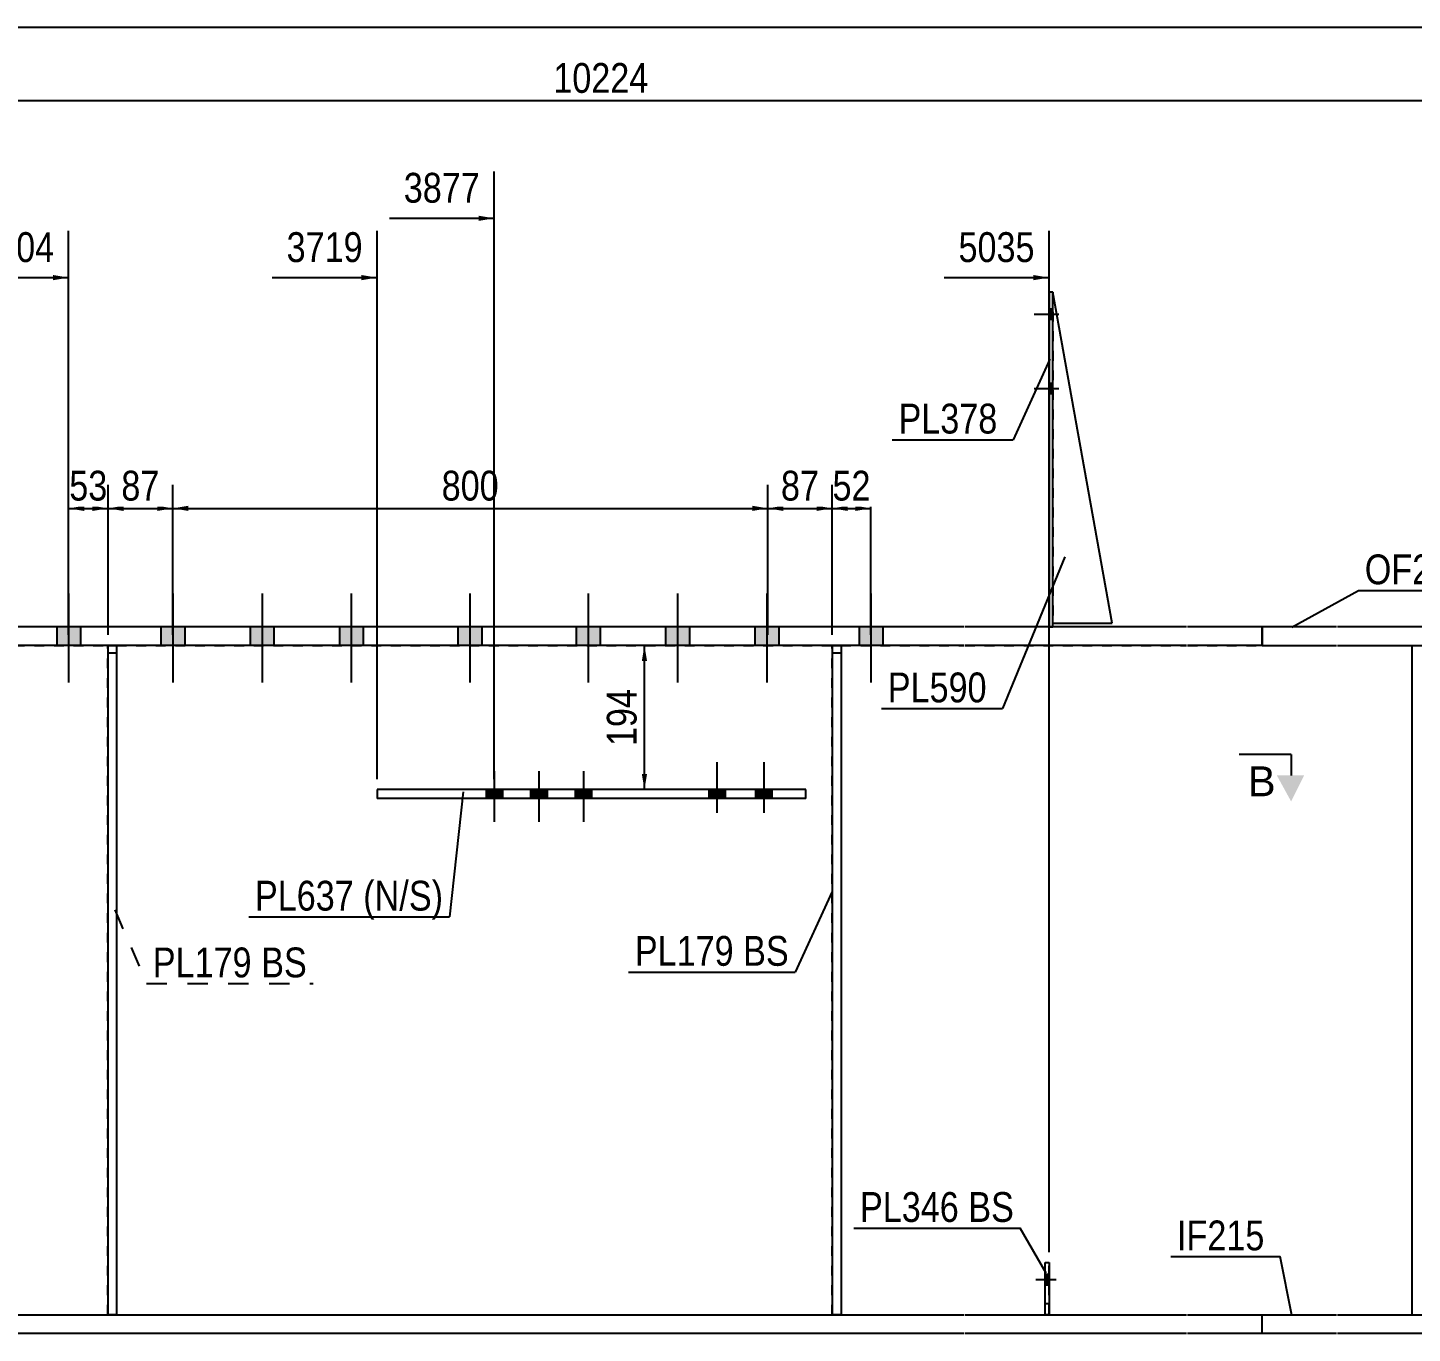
# Model space of a CAD drawing. Header units: millimetres. Extents: x -247 to 166, y -171 to 116.
# Drawn here: x -103.6 to 29.4, y -8.9 to 116.5 of the extents above; entities that cross this region are included whole.
import ezdxf

# ---------------------------------------------------------------- set-up
doc = ezdxf.new("R2010")
doc.units = ezdxf.units.MM
doc.linetypes.add('DXK_LINE_DOT1', pattern=[1.8814, 0.9407, -0.9407])
doc.linetypes.add('DXK_LINE_DOT2', pattern=[3.9198, 1.9599, -1.9599])
doc.styles.add('Arial', font='ARIAL.TTF', dxfattribs={"height": 0.2})
doc.styles.add('Arial Narrow', font='ARIALN.TTF', dxfattribs={"height": 0.2})

# ---------------------------------------------------------------- blocks, each defined once
blk = doc.blocks.new('Unknown-629050129-1210')
at = {"color": 5, "linetype": 'Continuous'}
blk.add_line((165.78, 116.47), (-244.22, 116.47), dxfattribs=at)
blk = doc.blocks.new('Part-629050129-2099 - 1634')
at = {"color": 2, "linetype": 'Continuous'}
for p, q in [((-213.93, -8.93), (-213.93, -7.14)), ((-213.93, -7.14), (-196.07, -7.14)), ((-195.97, -7.14), (-178.86, -7.14)), ((-178.76, -7.14), (-108.7, -7.14)), ((-108.6, -7.14), (-13.7, -7.14)), ((-13.6, -7.14), (7.68, -7.14)), ((7.78, -7.14), (14.93, -7.14)), ((14.93, -8.93), (14.93, -7.14)), ((-213.93, -8.93), (-196.07, -8.93)), ((-195.97, -8.93), (-178.86, -8.93)), ((-178.76, -8.93), (-108.7, -8.93)), ((-108.6, -8.93), (-13.7, -8.93)), ((-13.6, -8.93), (7.68, -8.93)), ((7.78, -8.93), (14.93, -8.93))]:
    blk.add_line(p, q, dxfattribs=at)
blk = doc.blocks.new('Part-629050129-1848 - 1634')
at = {"color": 7, "linetype": 'DXK_LINE_DOT1'}
for p, q in [((-95.92, -7.14), (-95.92, 57.14)), ((-95.06, 57.14), (-95.06, -7.14))]:
    blk.add_line(p, q, dxfattribs=at)
blk = doc.blocks.new('Part-629050129-1925 - 1634')
at = {"color": 7, "linetype": 'DXK_LINE_DOT1'}
for p, q in [((-5.89, -7.14), (-5.89, -2.14)), ((-5.89, -2.14), (-5.53, -2.14)), ((-5.53, -7.14), (-5.53, -2.14)), ((-5.89, -6.07), (-5.53, -6.07)), ((-5.53, -7.14), (-5.89, -7.14))]:
    blk.add_line(p, q, dxfattribs=at)
blk = doc.blocks.new('Part-629050129-1821 - 1634')
at = {"color": 2, "linetype": 'Continuous'}
for p, q in [((-95.92, 57.14), (-95.92, -7.14)), ((-95.06, 57.14), (-95.06, -7.14))]:
    blk.add_line(p, q, dxfattribs=at)
at = {"color": 7, "linetype": 'DXK_LINE_DOT1'}
for p, q in [((-95.92, 57.14), (-95.06, 57.14)), ((-95.92, 56.43), (-95.06, 56.43)), ((-95.06, -7.14), (-95.92, -7.14))]:
    blk.add_line(p, q, dxfattribs=at)
blk = doc.blocks.new('Part-629050129-1826 - 1634')
at = {"color": 2, "linetype": 'Continuous'}
for p, q in [((-26.35, 57.14), (-26.35, -7.14)), ((-25.49, 57.14), (-25.49, -7.14))]:
    blk.add_line(p, q, dxfattribs=at)
at = {"color": 7, "linetype": 'DXK_LINE_DOT1'}
for p, q in [((-26.35, 57.14), (-25.49, 57.14)), ((-26.35, 56.43), (-25.49, 56.43)), ((-25.49, -7.14), (-26.35, -7.14))]:
    blk.add_line(p, q, dxfattribs=at)
blk = doc.blocks.new('Part-629050129-1853 - 1634')
at = {"color": 7, "linetype": 'DXK_LINE_DOT1'}
for p, q in [((-26.35, -7.14), (-26.35, 57.14)), ((-25.49, 57.14), (-25.49, -7.14))]:
    blk.add_line(p, q, dxfattribs=at)
blk = doc.blocks.new('Bolt-629050129-1854 - 1634')
at = {"linetype": 'Continuous'}
for points in [[(-98.53, 58.93), (-100.82, 58.93), (-100.82, 57.14), (-98.53, 57.14)], [(-98.53, 58.93), (-100.82, 58.93), (-100.82, 57.14), (-98.53, 57.14)], [(-88.53, 58.93), (-90.82, 58.93), (-90.82, 57.14), (-88.53, 57.14)], [(-88.53, 58.93), (-90.82, 58.93), (-90.82, 57.14), (-88.53, 57.14)], [(-79.96, 58.93), (-82.25, 58.93), (-82.25, 57.14), (-79.96, 57.14)], [(-79.96, 58.93), (-82.25, 58.93), (-82.25, 57.14), (-79.96, 57.14)], [(-71.39, 58.93), (-73.67, 58.93), (-73.67, 57.14), (-71.39, 57.14)], [(-71.39, 58.93), (-73.67, 58.93), (-73.67, 57.14), (-71.39, 57.14)], [(-60.01, 58.93), (-62.3, 58.93), (-62.3, 57.14), (-60.01, 57.14)], [(-60.01, 58.93), (-62.3, 58.93), (-62.3, 57.14), (-60.01, 57.14)], [(-48.63, 58.93), (-50.92, 58.93), (-50.92, 57.14), (-48.63, 57.14)], [(-48.63, 58.93), (-50.92, 58.93), (-50.92, 57.14), (-48.63, 57.14)], [(-40.06, 58.93), (-42.35, 58.93), (-42.35, 57.14), (-40.06, 57.14)], [(-40.06, 58.93), (-42.35, 58.93), (-42.35, 57.14), (-40.06, 57.14)], [(-31.49, 58.93), (-33.77, 58.93), (-33.77, 57.14), (-31.49, 57.14)], [(-31.49, 58.93), (-33.77, 58.93), (-33.77, 57.14), (-31.49, 57.14)], [(-21.49, 58.93), (-23.77, 58.93), (-23.77, 57.14), (-21.49, 57.14)], [(-21.49, 58.93), (-23.77, 58.93), (-23.77, 57.14), (-21.49, 57.14)]]:
    blk.add_hatch(color=3, dxfattribs=at).paths.add_polyline_path(points)
at = {"color": 3, "linetype": 'Continuous'}
for p, q in [((-99.67, 62.12), (-99.67, 53.57)), ((-99.67, 62.12), (-99.67, 53.57)), ((-89.67, 62.12), (-89.67, 53.57)), ((-89.67, 62.12), (-89.67, 53.57)), ((-81.1, 62.12), (-81.1, 53.57)), ((-81.1, 62.12), (-81.1, 53.57)), ((-72.53, 62.12), (-72.53, 53.57)), ((-72.53, 62.12), (-72.53, 53.57)), ((-61.16, 62.12), (-61.16, 53.57)), ((-61.16, 62.12), (-61.16, 53.57)), ((-49.77, 62.12), (-49.77, 53.57)), ((-49.77, 62.12), (-49.77, 53.57)), ((-41.2, 62.12), (-41.2, 53.57)), ((-41.2, 62.12), (-41.2, 53.57)), ((-32.63, 62.12), (-32.63, 53.57)), ((-32.63, 62.12), (-32.63, 53.57)), ((-22.63, 62.12), (-22.63, 53.57)), ((-22.63, 62.12), (-22.63, 53.57)), ((-100.82, 58.93), (-100.82, 57.14)), ((-100.82, 58.93), (-100.82, 57.14)), ((-98.53, 58.93), (-98.53, 57.14)), ((-98.53, 58.93), (-98.53, 57.14)), ((-90.82, 58.93), (-90.82, 57.14)), ((-90.82, 58.93), (-90.82, 57.14)), ((-88.53, 58.93), (-88.53, 57.14)), ((-88.53, 58.93), (-88.53, 57.14)), ((-82.25, 58.93), (-82.25, 57.14)), ((-82.25, 58.93), (-82.25, 57.14)), ((-79.96, 58.93), (-79.96, 57.14)), ((-79.96, 58.93), (-79.96, 57.14)), ((-73.67, 58.93), (-73.67, 57.14)), ((-73.67, 58.93), (-73.67, 57.14)), ((-71.39, 58.93), (-71.39, 57.14)), ((-71.39, 58.93), (-71.39, 57.14)), ((-62.3, 58.93), (-62.3, 57.14)), ((-62.3, 58.93), (-62.3, 57.14)), ((-60.01, 58.93), (-60.01, 57.14)), ((-60.01, 58.93), (-60.01, 57.14)), ((-50.92, 58.93), (-50.92, 57.14)), ((-50.92, 58.93), (-50.92, 57.14)), ((-48.63, 58.93), (-48.63, 57.14)), ((-48.63, 58.93), (-48.63, 57.14)), ((-42.35, 58.93), (-42.35, 57.14)), ((-42.35, 58.93), (-42.35, 57.14)), ((-40.06, 58.93), (-40.06, 57.14)), ((-40.06, 58.93), (-40.06, 57.14)), ((-33.77, 58.93), (-33.77, 57.14)), ((-33.77, 58.93), (-33.77, 57.14)), ((-31.49, 58.93), (-31.49, 57.14)), ((-31.49, 58.93), (-31.49, 57.14)), ((-23.77, 58.93), (-23.77, 57.14)), ((-23.77, 58.93), (-23.77, 57.14)), ((-21.49, 58.93), (-21.49, 57.14)), ((-21.49, 58.93), (-21.49, 57.14))]:
    blk.add_line(p, q, dxfattribs=at)
blk = doc.blocks.new('Part-629050129-1903 - 1634')
at = {"color": 2, "linetype": 'Continuous'}
for p, q in [((0.54, 59.29), (-5.17, 91.07)), ((-5.17, 59.29), (0.54, 59.29))]:
    blk.add_line(p, q, dxfattribs=at)
at = {"color": 7, "linetype": 'DXK_LINE_DOT1'}
blk.add_line((-5.17, 91.07), (-5.17, 59.29), dxfattribs=at)
blk = doc.blocks.new('Bolt-629050129-2196 - 1634')
at = {"linetype": 'Continuous'}
for points in [[(-5.17, 88.43), (-5.17, 89.43), (-5.53, 89.43), (-5.53, 88.43)], [(-5.17, 88.43), (-5.17, 89.43), (-5.53, 89.43), (-5.53, 88.43)], [(-5.17, 81.29), (-5.17, 82.29), (-5.53, 82.29), (-5.53, 81.29)], [(-5.17, 81.29), (-5.17, 82.29), (-5.53, 82.29), (-5.53, 81.29)]]:
    blk.add_hatch(color=3, dxfattribs=at).paths.add_polyline_path(points)
at = {"color": 3, "linetype": 'Continuous'}
for p, q in [((-5.17, 89.43), (-5.53, 89.43)), ((-5.17, 89.43), (-5.53, 89.43)), ((-4.6, 88.93), (-6.96, 88.93)), ((-4.6, 88.93), (-6.96, 88.93)), ((-5.17, 88.43), (-5.53, 88.43)), ((-5.17, 88.43), (-5.53, 88.43)), ((-4.6, 81.79), (-6.96, 81.79)), ((-4.6, 81.79), (-6.96, 81.79)), ((-5.17, 82.29), (-5.53, 82.29)), ((-5.17, 82.29), (-5.53, 82.29)), ((-5.17, 81.29), (-5.53, 81.29)), ((-5.17, 81.29), (-5.53, 81.29))]:
    blk.add_line(p, q, dxfattribs=at)
blk = doc.blocks.new('Part-629050129-2004 - 1634')
at = {"color": 2, "linetype": 'Continuous'}
blk.add_line((29.31, 57.14), (29.31, -7.14), dxfattribs=at)
at = {"color": 7, "linetype": 'DXK_LINE_DOT1'}
for p, q in [((29.31, 57.14), (36.45, 57.14)), ((36.55, 57.14), (57.66, 57.14)), ((57.76, 57.14), (79.07, 57.14)), ((79.17, 57.14), (100.27, 57.14)), ((100.37, 57.14), (116.8, 57.14)), ((116.8, 57.14), (116.8, -7.14)), ((29.31, -7.14), (36.45, -7.14)), ((36.55, -7.14), (57.66, -7.14)), ((57.76, -7.14), (79.07, -7.14)), ((79.17, -7.14), (100.27, -7.14)), ((100.37, -7.14), (116.8, -7.14))]:
    blk.add_line(p, q, dxfattribs=at)
blk = doc.blocks.new('Part-629050129-2055 - 1634')
at = {"color": 2, "linetype": 'Continuous'}
for p, q in [((-213.93, 58.93), (-213.93, 57.14)), ((-196.07, 58.93), (-213.93, 58.93)), ((-178.86, 58.93), (-195.97, 58.93)), ((-108.7, 58.93), (-178.76, 58.93)), ((-13.7, 58.93), (-108.6, 58.93)), ((7.68, 58.93), (-13.6, 58.93)), ((14.93, 58.93), (7.78, 58.93)), ((14.93, 57.14), (14.93, 58.93)), ((-196.07, 57.14), (-213.93, 57.14)), ((-178.86, 57.14), (-195.97, 57.14)), ((-108.7, 57.14), (-178.76, 57.14)), ((-13.7, 57.14), (-108.6, 57.14)), ((7.68, 57.14), (-13.6, 57.14)), ((14.93, 57.14), (7.78, 57.14))]:
    blk.add_line(p, q, dxfattribs=at)
blk = doc.blocks.new('Part-629050129-2077 - 1634')
at = {"color": 2, "linetype": 'Continuous'}
for p, q in [((14.93, 58.93), (14.93, 57.14)), ((22.07, 58.93), (14.93, 58.93)), ((36.45, 58.93), (22.17, 58.93)), ((57.66, 58.93), (36.55, 58.93)), ((79.07, 58.93), (57.76, 58.93)), ((100.27, 58.93), (79.17, 58.93)), ((116.8, 58.93), (100.37, 58.93)), ((116.8, 57.14), (116.8, 58.93)), ((14.93, 57.14), (22.07, 57.14)), ((22.17, 57.14), (36.45, 57.14)), ((36.55, 57.14), (57.66, 57.14)), ((57.76, 57.14), (79.07, 57.14)), ((79.17, 57.14), (100.27, 57.14)), ((100.37, 57.14), (116.8, 57.14))]:
    blk.add_line(p, q, dxfattribs=at)
blk = doc.blocks.new('Bolt-629050129-2198 - 1634')
at = {"color": 3, "linetype": 'DXK_LINE_DOT2'}
for p, q in [((-4.85, -3.79), (-7.21, -3.79)), ((-5.53, -3.29), (-5.89, -3.29)), ((-5.53, -4.29), (-5.89, -4.29))]:
    blk.add_line(p, q, dxfattribs=at)
blk = doc.blocks.new('Part-629050129-2177 - 1634')
at = {"color": 7, "linetype": 'DXK_LINE_DOT1'}
for p, q in [((-213.93, 57.14), (-213.93, -7.14)), ((-213.93, 57.14), (-196.07, 57.14)), ((-195.97, 57.14), (-178.86, 57.14)), ((-178.76, 57.14), (-108.7, 57.14)), ((-108.6, 57.14), (-95.92, 57.14)), ((-95.06, 57.14), (-26.35, 57.14)), ((-25.49, 57.14), (-13.7, 57.14)), ((-13.6, 57.14), (7.68, 57.14)), ((7.78, 57.14), (22.07, 57.14)), ((22.17, 57.14), (29.31, 57.14)), ((-213.93, -7.14), (-196.07, -7.14)), ((-195.97, -7.14), (-178.86, -7.14)), ((-178.76, -7.14), (-108.7, -7.14)), ((-108.6, -7.14), (-95.92, -7.14)), ((-95.06, -7.14), (-26.35, -7.14)), ((-25.49, -7.14), (-13.7, -7.14)), ((-13.6, -7.14), (-5.89, -7.14)), ((-5.53, -7.14), (7.68, -7.14)), ((7.78, -7.14), (22.07, -7.14)), ((22.17, -7.14), (29.31, -7.14))]:
    blk.add_line(p, q, dxfattribs=at)
at = {"color": 2, "linetype": 'Continuous'}
blk.add_line((29.31, 57.14), (29.31, -7.14), dxfattribs=at)
blk = doc.blocks.new('Part-629050129-2185 - 1634')
at = {"color": 2, "linetype": 'Continuous'}
for p, q in [((-5.17, 91.07), (-5.53, 91.07)), ((-5.53, 91.07), (-5.53, 58.93)), ((-5.17, 58.93), (-5.17, 91.07))]:
    blk.add_line(p, q, dxfattribs=at)
at = {"color": 7, "linetype": 'DXK_LINE_DOT1'}
blk.add_line((-5.53, 58.93), (-5.17, 58.93), dxfattribs=at)
blk = doc.blocks.new('Part-629050129-2274 - 1634')
at = {"color": 2, "linetype": 'Continuous'}
for p, q in [((14.93, -8.93), (14.93, -7.14)), ((14.93, -7.14), (22.07, -7.14)), ((22.17, -7.14), (36.45, -7.14)), ((36.55, -7.14), (57.66, -7.14)), ((57.76, -7.14), (79.07, -7.14)), ((79.17, -7.14), (100.27, -7.14)), ((100.37, -7.14), (116.8, -7.14)), ((116.8, -8.93), (116.8, -7.14)), ((14.93, -8.93), (22.07, -8.93)), ((22.17, -8.93), (36.45, -8.93)), ((36.55, -8.93), (57.66, -8.93)), ((57.76, -8.93), (79.07, -8.93)), ((79.17, -8.93), (100.27, -8.93)), ((100.37, -8.93), (116.8, -8.93))]:
    blk.add_line(p, q, dxfattribs=at)
blk = doc.blocks.new('Part-629050129-3413 - 1634')
at = {"color": 2, "linetype": 'Continuous'}
for p, q in [((-5.89, -7.14), (-5.89, -2.14)), ((-5.89, -2.14), (-5.53, -2.14)), ((-5.53, -2.14), (-5.53, -7.14))]:
    blk.add_line(p, q, dxfattribs=at)
blk = doc.blocks.new('Part-629050129-3417 - 1634')
at = {"color": 2, "linetype": 'Continuous'}
for p, q in [((-28.87, 43.29), (-70.06, 43.29)), ((-70.06, 43.29), (-70.06, 42.43)), ((-33.31, 42.43), (-33.31, 43.29)), ((-28.87, 42.43), (-28.87, 43.29)), ((-28.87, 42.43), (-70.06, 42.43))]:
    blk.add_line(p, q, dxfattribs=at)
blk = doc.blocks.new('Bolt-629050129-3424 - 1634')
at = {"linetype": 'Continuous'}
blk.add_hatch(color=3, dxfattribs=at).paths.add_polyline_path([(-5.53, -4.29), (-5.53, -3.29), (-5.89, -3.29), (-5.89, -4.29)])
at = {"color": 3, "linetype": 'Continuous'}
for p, q in [((-5.53, -3.29), (-5.89, -3.29)), ((-4.96, -3.79), (-5.89, -3.79)), ((-5.53, -4.29), (-5.89, -4.29))]:
    blk.add_line(p, q, dxfattribs=at)
blk = doc.blocks.new('Bolt-629050129-3429 - 1634')
at = {"linetype": 'Continuous'}
for points in [[(-38.16, 42.43), (-36.59, 42.43), (-36.59, 43.29), (-38.16, 43.29)], [(-33.67, 42.43), (-32.1, 42.43), (-32.1, 43.29), (-33.67, 43.29)]]:
    blk.add_hatch(color=3, dxfattribs=at).paths.add_polyline_path(points)
at = {"color": 3, "linetype": 'Continuous'}
for p, q in [((-37.38, 41.07), (-37.38, 45.93)), ((-32.89, 41.07), (-32.89, 45.93)), ((-38.16, 42.43), (-38.16, 43.29)), ((-36.59, 42.43), (-36.59, 43.29)), ((-33.67, 42.43), (-33.67, 43.29)), ((-32.1, 42.43), (-32.1, 43.29))]:
    blk.add_line(p, q, dxfattribs=at)
blk = doc.blocks.new('Bolt-629050129-3430 - 1634')
at = {"linetype": 'Continuous'}
for points in [[(-58.02, 43.29), (-59.59, 43.29), (-59.59, 42.43), (-58.02, 42.43)], [(-53.73, 43.29), (-55.31, 43.29), (-55.31, 42.43), (-53.73, 42.43)], [(-49.45, 43.29), (-51.02, 43.29), (-51.02, 42.43), (-49.45, 42.43)]]:
    blk.add_hatch(color=3, dxfattribs=at).paths.add_polyline_path(points)
at = {"color": 3, "linetype": 'Continuous'}
for p, q in [((-58.81, 45.07), (-58.81, 40.21)), ((-54.52, 45.07), (-54.52, 40.21)), ((-50.23, 45.07), (-50.23, 40.21)), ((-59.59, 43.29), (-59.59, 42.43)), ((-58.02, 43.29), (-58.02, 42.43)), ((-55.31, 43.29), (-55.31, 42.43)), ((-53.73, 43.29), (-53.73, 42.43)), ((-51.02, 43.29), (-51.02, 42.43)), ((-49.45, 43.29), (-49.45, 42.43))]:
    blk.add_line(p, q, dxfattribs=at)
blk = doc.blocks.new('StraightDimension-629050129-2377 - 1634')
at = {"linetype": 'Continuous'}
for points in [[(-24.85, 70.05), (-26.35, 70.3), (-24.85, 70.55)], [(-24.13, 70.55), (-22.63, 70.3), (-24.13, 70.05)]]:
    blk.add_hatch(color=7, dxfattribs=at).paths.add_polyline_path(points)
at = {"color": 7, "linetype": 'Continuous'}
for p, q in [((-26.35, 58.14), (-26.35, 72.55)), ((-22.63, 58.14), (-22.63, 72.55)), ((-26.35, 70.3), (-22.63, 70.3))]:
    blk.add_line(p, q, dxfattribs=at)
at = {"color": 0}
blk.add_wipeout([(-22.06, 70.45), (-22.06, 74.65), (-26.92, 74.65), (-26.92, 70.45)], dxfattribs=at)
at = {"color": 3, "style": 'Arial Narrow'}
blk.add_text('52', height=2.863, dxfattribs=at).set_placement((-26.32, 71.05))
blk = doc.blocks.new('StraightDimension-629050129-6362 - 1634')
at = {"linetype": 'Continuous'}
blk.add_hatch(color=7, dxfattribs=at).paths.add_polyline_path([(-71.56, 92.71), (-70.06, 92.46), (-71.56, 92.21)])
at = {"color": 7, "linetype": 'Continuous'}
for p, q in [((-70.06, 44.29), (-70.06, 96.96)), ((-80.12, 92.46), (-70.06, 92.46))]:
    blk.add_line(p, q, dxfattribs=at)
at = {"color": 0}
blk.add_wipeout([(-70.83, 93.36), (-70.83, 97.56), (-79.34, 97.56), (-79.34, 93.36)], dxfattribs=at)
at = {"color": 3, "style": 'Arial Narrow'}
blk.add_text('3719', height=2.863, dxfattribs=at).set_placement((-78.74, 93.96))
blk = doc.blocks.new('StraightDimension-629050129-2347 - 1634')
at = {"color": 7, "linetype": 'Continuous'}
blk.add_line((-215.36, 109.46), (118.23, 109.46), dxfattribs=at)
at = {"color": 0}
blk.add_wipeout([(-43.39, 109.61), (-43.39, 113.81), (-53.73, 113.81), (-53.73, 109.61)], dxfattribs=at)
at = {"color": 3, "style": 'Arial Narrow'}
blk.add_text('10224', height=2.863, dxfattribs=at).set_placement((-53.13, 110.21))
blk = doc.blocks.new('StraightDimension-629050129-2356 - 1634')
at = {"linetype": 'Continuous'}
for points in [[(-98.17, 70.05), (-99.67, 70.3), (-98.17, 70.55)], [(-97.39, 70.55), (-95.89, 70.3), (-97.39, 70.05)]]:
    blk.add_hatch(color=7, dxfattribs=at).paths.add_polyline_path(points)
at = {"color": 7, "linetype": 'Continuous'}
for p, q in [((-99.67, 58.14), (-99.67, 72.55)), ((-95.89, 58.14), (-95.89, 72.55)), ((-99.67, 70.3), (-95.89, 70.3))]:
    blk.add_line(p, q, dxfattribs=at)
at = {"color": 0}
blk.add_wipeout([(-95.35, 70.45), (-95.35, 74.65), (-100.21, 74.65), (-100.21, 70.45)], dxfattribs=at)
at = {"color": 3, "style": 'Arial Narrow'}
blk.add_text('53', height=2.863, dxfattribs=at).set_placement((-99.61, 71.05))
blk = doc.blocks.new('StraightDimension-629050129-2409 - 1634')
at = {"linetype": 'Continuous'}
for points in [[(-31.03, 70.05), (-32.53, 70.3), (-31.03, 70.55)], [(-27.85, 70.55), (-26.35, 70.3), (-27.85, 70.05)]]:
    blk.add_hatch(color=7, dxfattribs=at).paths.add_polyline_path(points)
at = {"color": 7, "linetype": 'Continuous'}
for p, q in [((-32.53, 58.14), (-32.53, 72.55)), ((-26.35, 58.14), (-26.35, 72.55)), ((-32.53, 70.3), (-26.35, 70.3))]:
    blk.add_line(p, q, dxfattribs=at)
at = {"color": 0}
blk.add_wipeout([(-27.01, 70.45), (-27.01, 74.65), (-31.87, 74.65), (-31.87, 70.45)], dxfattribs=at)
at = {"color": 3, "style": 'Arial Narrow'}
blk.add_text('87', height=2.863, dxfattribs=at).set_placement((-31.27, 71.05))
blk = doc.blocks.new('StraightDimension-629050129-2426 - 1634')
at = {"linetype": 'Continuous'}
for points in [[(-88.17, 70.05), (-89.67, 70.3), (-88.17, 70.55)], [(-34.03, 70.55), (-32.53, 70.3), (-34.03, 70.05)]]:
    blk.add_hatch(color=7, dxfattribs=at).paths.add_polyline_path(points)
at = {"color": 7, "linetype": 'Continuous'}
for p, q in [((-89.67, 58.14), (-89.67, 72.55)), ((-32.53, 58.14), (-32.53, 72.55)), ((-89.67, 70.3), (-32.53, 70.3))]:
    blk.add_line(p, q, dxfattribs=at)
at = {"color": 0}
blk.add_wipeout([(-57.76, 70.45), (-57.76, 74.65), (-64.45, 74.65), (-64.45, 70.45)], dxfattribs=at)
at = {"color": 3, "style": 'Arial Narrow'}
blk.add_text('800', height=2.863, dxfattribs=at).set_placement((-63.85, 71.05))
blk = doc.blocks.new('StraightDimension-629050129-2437 - 1634')
at = {"linetype": 'Continuous'}
for points in [[(-94.39, 70.05), (-95.89, 70.3), (-94.39, 70.55)], [(-91.17, 70.55), (-89.67, 70.3), (-91.17, 70.05)]]:
    blk.add_hatch(color=7, dxfattribs=at).paths.add_polyline_path(points)
at = {"color": 7, "linetype": 'Continuous'}
for p, q in [((-95.89, 58.14), (-95.89, 72.55)), ((-89.67, 58.14), (-89.67, 72.55)), ((-95.89, 70.3), (-89.67, 70.3))]:
    blk.add_line(p, q, dxfattribs=at)
at = {"color": 0}
blk.add_wipeout([(-90.35, 70.45), (-90.35, 74.65), (-95.21, 74.65), (-95.21, 70.45)], dxfattribs=at)
at = {"color": 3, "style": 'Arial Narrow'}
blk.add_text('87', height=2.863, dxfattribs=at).set_placement((-94.61, 71.05))
blk = doc.blocks.new('StraightDimension-629050129-6360 - 1634')
at = {"linetype": 'Continuous'}
blk.add_hatch(color=7, dxfattribs=at).paths.add_polyline_path([(-7.03, 92.71), (-5.53, 92.46), (-7.03, 92.21)])
at = {"color": 7, "linetype": 'Continuous'}
for p, q in [((-5.53, -1.14), (-5.53, 96.96)), ((-15.59, 92.46), (-5.53, 92.46))]:
    blk.add_line(p, q, dxfattribs=at)
at = {"color": 0}
blk.add_wipeout([(-6.31, 93.36), (-6.31, 97.56), (-14.82, 97.56), (-14.82, 93.36)], dxfattribs=at)
at = {"color": 3, "style": 'Arial Narrow'}
blk.add_text('5035', height=2.863, dxfattribs=at).set_placement((-14.22, 93.96))
blk = doc.blocks.new('StraightDimension-629050129-6361 - 1634')
at = {"linetype": 'Continuous'}
blk.add_hatch(color=7, dxfattribs=at).paths.add_polyline_path([(-60.31, 98.41), (-58.81, 98.16), (-60.31, 97.91)])
at = {"color": 7, "linetype": 'Continuous'}
for p, q in [((-58.81, 44.29), (-58.81, 102.66)), ((-68.87, 98.16), (-58.81, 98.16))]:
    blk.add_line(p, q, dxfattribs=at)
at = {"color": 0}
blk.add_wipeout([(-59.58, 99.06), (-59.58, 103.26), (-68.09, 103.26), (-68.09, 99.06)], dxfattribs=at)
at = {"color": 3, "style": 'Arial Narrow'}
blk.add_text('3877', height=2.863, dxfattribs=at).set_placement((-67.49, 99.66))
blk = doc.blocks.new('StraightDimension-629050129-6363 - 1634')
at = {"linetype": 'Continuous'}
blk.add_hatch(color=7, dxfattribs=at).paths.add_polyline_path([(-101.17, 92.71), (-99.67, 92.46), (-101.17, 92.21)])
at = {"color": 7, "linetype": 'Continuous'}
for p, q in [((-99.67, 59.93), (-99.67, 96.96)), ((-109.74, 92.46), (-99.67, 92.46))]:
    blk.add_line(p, q, dxfattribs=at)
at = {"color": 0}
blk.add_wipeout([(-100.45, 93.36), (-100.45, 97.56), (-108.96, 97.56), (-108.96, 93.36)], dxfattribs=at)
at = {"color": 3, "style": 'Arial Narrow'}
blk.add_text('3304', height=2.863, dxfattribs=at).set_placement((-108.36, 93.96))
blk = doc.blocks.new('StraightDimension-629050129-7376 - 1634')
at = {"linetype": 'Continuous'}
for points in [[(-44.63, 55.64), (-44.38, 57.14), (-44.13, 55.64)], [(-44.13, 44.79), (-44.38, 43.29), (-44.63, 44.79)]]:
    blk.add_hatch(color=7, dxfattribs=at).paths.add_polyline_path(points)
at = {"color": 7, "linetype": 'Continuous'}
for p, q in [((-44.27, 57.14), (-46.63, 57.14)), ((-44.38, 43.29), (-44.38, 57.14)), ((-44.27, 43.29), (-46.63, 43.29))]:
    blk.add_line(p, q, dxfattribs=at)
at = {"color": 0}
blk.add_wipeout([(-44.53, 53.56), (-48.73, 53.56), (-48.73, 46.87), (-44.53, 46.87)], dxfattribs=at)
at = {"color": 3, "style": 'Arial Narrow'}
blk.add_text('194', height=2.863, rotation=90.0002, dxfattribs=at).set_placement((-45.13, 47.47))
blk = doc.blocks.new('Mark-629050129-2181 - 1634')
at = {"color": 7, "linetype": 'Continuous'}
blk.add_line((-5.44, 84.62), (-8.97, 76.89), dxfattribs=at)
at = {"color": 0}
blk.add_wipeout([(-10.47, 77.49), (-10.47, 80.49), (-19.98, 80.49), (-19.98, 77.49)], dxfattribs=at)
blk.add_wipeout([(-10.47, 77.49), (-10.47, 80.49), (-19.98, 80.49), (-19.98, 77.49)], dxfattribs=at)
at = {"color": 7, "linetype": 'Continuous'}
blk.add_line((-20.58, 76.89), (-8.97, 76.89), dxfattribs=at)
at = {"color": 3, "style": 'Arial Narrow'}
blk.add_text('PL378', height=2.863, dxfattribs=at).set_placement((-19.98, 77.49))
blk = doc.blocks.new('Mark-629050129-1899 - 1634')
at = {"color": 7, "linetype": 'Continuous'}
blk.add_line((-4.01, 65.66), (-10.01, 51.07), dxfattribs=at)
at = {"color": 0}
blk.add_wipeout([(-11.51, 51.67), (-11.51, 54.67), (-21.01, 54.67), (-21.01, 51.67)], dxfattribs=at)
blk.add_wipeout([(-11.51, 51.67), (-11.51, 54.67), (-21.01, 54.67), (-21.01, 51.67)], dxfattribs=at)
at = {"color": 7, "linetype": 'Continuous'}
blk.add_line((-21.61, 51.07), (-10.01, 51.07), dxfattribs=at)
at = {"color": 3, "style": 'Arial Narrow'}
blk.add_text('PL590', height=2.863, dxfattribs=at).set_placement((-21.01, 51.67))
blk = doc.blocks.new('Mark-629050129-2073 - 1634')
at = {"color": 0}
blk.add_wipeout([(34.84, 63.01), (34.84, 66.01), (24.79, 66.01), (24.79, 63.01)], dxfattribs=at)
blk.add_wipeout([(34.84, 63.01), (34.84, 66.01), (24.79, 66.01), (24.79, 63.01)], dxfattribs=at)
at = {"color": 7, "linetype": 'Continuous'}
for p, q in [((17.8, 58.88), (24.19, 62.41)), ((24.19, 62.41), (36.34, 62.41))]:
    blk.add_line(p, q, dxfattribs=at)
at = {"color": 3, "style": 'Arial Narrow'}
blk.add_text('OF209', height=2.863, dxfattribs=at).set_placement((24.79, 63.01))
blk = doc.blocks.new('Mark-629050129-2270 - 1634')
at = {"color": 7, "linetype": 'Continuous'}
blk.add_line((17.8, -7.19), (16.66, -1.56), dxfattribs=at)
at = {"color": 0}
blk.add_wipeout([(15.16, -0.96), (15.16, 2.04), (6.76, 2.04), (6.76, -0.96)], dxfattribs=at)
blk.add_wipeout([(15.16, -0.96), (15.16, 2.04), (6.76, 2.04), (6.76, -0.96)], dxfattribs=at)
at = {"color": 7, "linetype": 'Continuous'}
blk.add_line((6.16, -1.56), (16.66, -1.56), dxfattribs=at)
at = {"color": 3, "style": 'Arial Narrow'}
blk.add_text('IF215', height=2.863, dxfattribs=at).set_placement((6.76, -0.96))
blk = doc.blocks.new('SectionMark-629050129-2844 - 1634')
at = {"color": 7, "linetype": 'Continuous'}
for p, q in [((-208.27, 46.65), (-203.27, 46.65)), ((-208.27, 46.65), (-208.27, 44.65)), ((17.72, 46.65), (12.72, 46.65)), ((17.72, 46.65), (17.72, 44.65))]:
    blk.add_line(p, q, dxfattribs=at)
at = {"color": 0, "linetype": 'Continuous'}
for points in [[(-204.1, 42.65), (-204.1, 45.65), (-206.77, 45.65), (-206.77, 42.65)], [(16.22, 42.65), (16.22, 45.65), (13.56, 45.65), (13.56, 42.65)]]:
    blk.add_wipeout(points, dxfattribs=at)
at = {"linetype": 'Continuous'}
for points in [[(-207.02, 44.65), (-208.27, 42.15), (-209.64, 44.65)], [(18.97, 44.65), (17.72, 42.15), (16.35, 44.65)]]:
    blk.add_hatch(color=7, dxfattribs=at).paths.add_polyline_path(points)
at = {"color": 136, "linetype": 'Continuous', "style": 'Arial'}
for p in [(-206.77, 42.65), (13.56, 42.65)]:
    blk.add_text('B', height=2.87, dxfattribs=at).set_placement(p)
blk = doc.blocks.new('MarkSet-629050129-2947 - 1634')
at = {"color": 0}
for points in [[(-35.8, 26.37), (-35.8, 29.37), (-45.3, 29.37), (-45.3, 26.37)], [(-30.52, 26.37), (-30.52, 29.37), (-34.9, 29.37), (-34.9, 26.37)]]:
    blk.add_wipeout(points, dxfattribs=at)
for points in [[(-35.8, 26.37), (-35.8, 29.37), (-45.3, 29.37), (-45.3, 26.37)], [(-30.52, 26.37), (-30.52, 29.37), (-34.9, 29.37), (-34.9, 26.37)]]:
    blk.add_wipeout(points, dxfattribs=at)
at = {"color": 7, "linetype": 'Continuous'}
for p in [(-26.35, 33.51), (-45.9, 25.77)]:
    blk.add_line(p, (-29.92, 25.77), dxfattribs=at)
at = {"color": 3, "style": 'Arial Narrow'}
for s, p in [('PL179', (-45.3, 26.37)), ('BS', (-34.9, 26.37))]:
    blk.add_text(s, height=2.863, dxfattribs=at).set_placement(p)
blk = doc.blocks.new('MarkSet-629050129-2953 - 1634')
at = {"color": 0}
for points in [[(-82.08, 25.26), (-82.08, 28.26), (-91.59, 28.26), (-91.59, 25.26)], [(-76.8, 25.26), (-76.8, 28.26), (-81.18, 28.26), (-81.18, 25.26)]]:
    blk.add_wipeout(points, dxfattribs=at)
for points in [[(-82.08, 25.26), (-82.08, 28.26), (-91.59, 28.26), (-91.59, 25.26)], [(-76.8, 25.26), (-76.8, 28.26), (-81.18, 28.26), (-81.18, 25.26)]]:
    blk.add_wipeout(points, dxfattribs=at)
at = {"color": 7, "linetype": 'DXK_LINE_DOT2'}
for p, q in [((-95.23, 31.73), (-92.19, 24.66)), ((-92.19, 24.66), (-76.2, 24.66))]:
    blk.add_line(p, q, dxfattribs=at)
at = {"color": 3, "style": 'Arial Narrow'}
for s, p in [('PL179', (-91.59, 25.26)), ('BS', (-81.18, 25.26))]:
    blk.add_text(s, height=2.863, dxfattribs=at).set_placement(p)
blk = doc.blocks.new('Mark-629050129-5671 - 1634')
at = {"color": 0}
for points in [[(-72.28, 31.67), (-72.28, 34.67), (-81.78, 34.67), (-81.78, 31.67)], [(-63.71, 31.67), (-63.71, 34.67), (-71.38, 34.67), (-71.38, 31.67)]]:
    blk.add_wipeout(points, dxfattribs=at)
for points in [[(-72.28, 31.67), (-72.28, 34.67), (-81.78, 34.67), (-81.78, 31.67)], [(-63.71, 31.67), (-63.71, 34.67), (-71.38, 34.67), (-71.38, 31.67)]]:
    blk.add_wipeout(points, dxfattribs=at)
at = {"color": 7, "linetype": 'Continuous'}
for p in [(-61.8, 43.09), (-82.38, 31.07)]:
    blk.add_line(p, (-63.11, 31.07), dxfattribs=at)
at = {"color": 3, "style": 'Arial Narrow'}
for s, p in [('PL637', (-81.78, 31.67)), ('(N/', (-71.38, 31.67)), ('S)', (-67, 31.67))]:
    blk.add_text(s, height=2.863, dxfattribs=at).set_placement(p)
blk = doc.blocks.new('MarkSet-629050129-6501 - 1634')
at = {"color": 0}
for points in [[(-14.18, 1.77), (-14.18, 4.77), (-23.68, 4.77), (-23.68, 1.77)], [(-8.9, 1.77), (-8.9, 4.77), (-13.28, 4.77), (-13.28, 1.77)]]:
    blk.add_wipeout(points, dxfattribs=at)
for points in [[(-14.18, 1.77), (-14.18, 4.77), (-23.68, 4.77), (-23.68, 1.77)], [(-8.9, 1.77), (-8.9, 4.77), (-13.28, 4.77), (-13.28, 1.77)]]:
    blk.add_wipeout(points, dxfattribs=at)
at = {"color": 7, "linetype": 'Continuous'}
for p in [(-24.28, 1.17), (-5.8, -3.16)]:
    blk.add_line(p, (-8.3, 1.17), dxfattribs=at)
at = {"color": 3, "style": 'Arial Narrow'}
for s, p in [('PL346', (-23.68, 1.77)), ('BS', (-13.28, 1.77))]:
    blk.add_text(s, height=2.863, dxfattribs=at).set_placement(p)

msp = doc.modelspace()

# ---------------------------------------------------------------- block references
for name in ['Unknown-629050129-1210', 'Part-629050129-2185 - 1634', 'Part-629050129-1903 - 1634', 'Bolt-629050129-2196 - 1634', 'Bolt-629050129-1854 - 1634', 'Part-629050129-2055 - 1634', 'Part-629050129-2077 - 1634', 'Part-629050129-2177 - 1634', 'Part-629050129-1848 - 1634', 'Part-629050129-1821 - 1634', 'Part-629050129-1826 - 1634', 'Part-629050129-1853 - 1634', 'Part-629050129-2004 - 1634', 'Bolt-629050129-3429 - 1634', 'Bolt-629050129-3430 - 1634', 'Part-629050129-3417 - 1634', 'Part-629050129-1925 - 1634', 'Part-629050129-3413 - 1634', 'Bolt-629050129-2198 - 1634', 'Bolt-629050129-3424 - 1634', 'Part-629050129-2099 - 1634', 'Part-629050129-2274 - 1634']:
    msp.add_blockref(name, (0, 0))

# ---------------------------------------------------------------- next in the draw order: block references
for name in ['StraightDimension-629050129-6362 - 1634', 'StraightDimension-629050129-2377 - 1634', 'StraightDimension-629050129-7376 - 1634', 'MarkSet-629050129-2947 - 1634', 'MarkSet-629050129-2953 - 1634', 'Mark-629050129-2270 - 1634']:
    msp.add_blockref(name, (0, 0))

# ---------------------------------------------------------------- next in the draw order: block references
msp.add_blockref('StraightDimension-629050129-2347 - 1634', (0, 0))

# ---------------------------------------------------------------- next in the draw order: block references
for name in ['StraightDimension-629050129-6360 - 1634', 'StraightDimension-629050129-2356 - 1634', 'StraightDimension-629050129-2409 - 1634', 'Mark-629050129-2073 - 1634']:
    msp.add_blockref(name, (0, 0))

# ---------------------------------------------------------------- next in the draw order: block references
for name in ['StraightDimension-629050129-6363 - 1634', 'Mark-629050129-2181 - 1634', 'StraightDimension-629050129-2426 - 1634', 'Mark-629050129-1899 - 1634', 'MarkSet-629050129-6501 - 1634']:
    msp.add_blockref(name, (0, 0))

# ---------------------------------------------------------------- next in the draw order: block references
for name in ['StraightDimension-629050129-6361 - 1634', 'StraightDimension-629050129-2437 - 1634']:
    msp.add_blockref(name, (0, 0))

# ---------------------------------------------------------------- next in the draw order: block references
msp.add_blockref('SectionMark-629050129-2844 - 1634', (0, 0))

# ---------------------------------------------------------------- next in the draw order: block references
msp.add_blockref('Mark-629050129-5671 - 1634', (0, 0))

doc.saveas('drawing.dxf')
